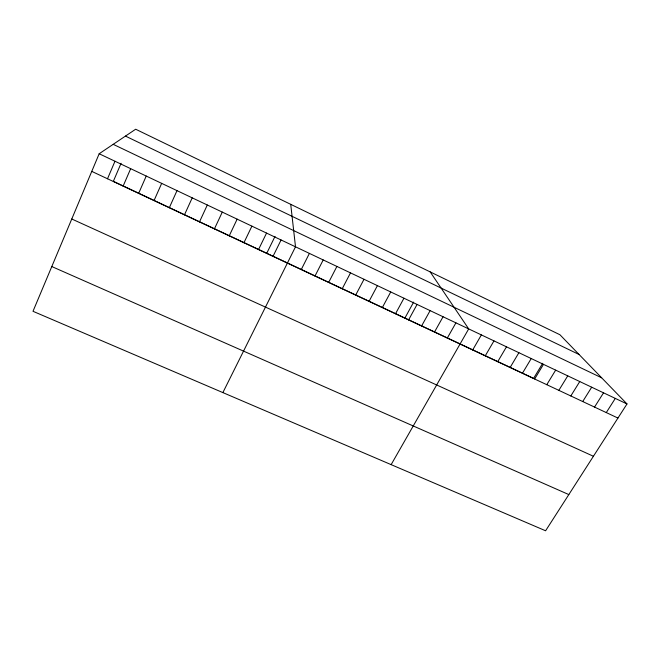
<?xml version="1.0" encoding="UTF-8"?>
<svg xmlns="http://www.w3.org/2000/svg" width="660" height="660" viewBox="0 0 660 660"><rect width="100%" height="100%" fill="white"/><g stroke="black" fill="none" stroke-linecap="round" stroke-linejoin="round"><path stroke-width="0.99" d="M99.173 153.747L33 311.297L545.597 530.772L627 403.945L559.928 334.744L135.663 129.228L99.173 153.747L627 403.945M107.514 178.761L114.98 161.238M121.077 163.284L113.338 181.335L533.593 378.37L542.685 363.305M123.139 186.087L130.672 168.679M138.649 193.363L146.231 176.055M154.036 200.574L161.675 183.373M169.306 207.735L177.004 190.641M184.462 214.838L192.217 197.851M199.501 221.884L207.306 205.004M214.426 228.88L222.288 212.099M229.234 235.826L237.146 219.153M243.936 242.723L251.905 226.141M258.53 249.562L266.549 233.079M266.755 253.267L275.022 236.387M273.017 256.352L281.077 239.968M222.874 392.593L295.507 246.807L290.722 204.336M301.24 269.585L309.4 253.399M314.993 276.037L323.202 259.941M328.655 282.43L336.897 266.434M342.21 288.791L350.501 272.877M355.674 295.102L364.007 279.279M369.039 301.373L377.413 285.64M382.313 307.593L390.728 291.951M395.497 313.772L403.953 298.213M404.918 318.037L413.638 302.115M408.589 319.91L417.079 304.441M421.583 325.999L430.122 310.621M434.494 332.054L443.066 316.759M447.315 338.06L455.92 322.847M391.141 464.64L468.691 328.903L430.18 271.895M472.692 349.957L481.371 334.917M485.248 355.847L493.969 340.882M497.722 361.697L506.476 346.813M510.114 367.504L518.892 352.696M522.415 373.271L531.234 358.545M534.641 379.005L543.485 364.353M546.777 384.689L555.662 370.128M558.838 390.349L567.748 375.853M570.817 395.959L579.76 381.546M582.714 401.544L591.69 387.205M594.536 407.08L603.537 392.824M606.276 412.582L615.31 398.401M51.794 266.549L568.829 494.579M71.767 218.996L593.414 456.266M91.765 171.386L617.941 418.052M113.198 144.325L601.656 377.8M125.458 136.092L579.076 354.502"/></g></svg>
